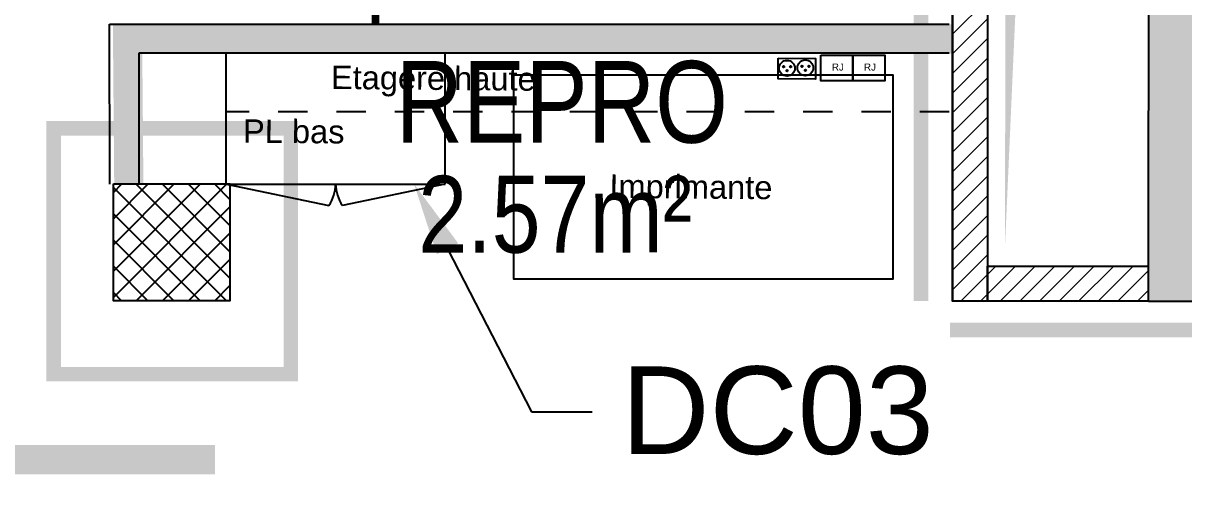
# Model space of a CAD drawing. Extents: x -28.9 to 23.3, y -8.4 to 57.6.
# Drawn here: x -10.061 to -6.082, y -0.111 to 1.514 of the extents above; entities that cross this region are included whole.
import ezdxf
from ezdxf import colors
from ezdxf.entities.mleader import LeaderData, LeaderLine
from ezdxf.math import Vec2, Vec3

# ---------------------------------------------------------------- set-up
doc = ezdxf.new("R2010")
doc.units = 0
doc.header["$LTSCALE"] = 0.001
doc.linetypes.add('ACAD_ISO02W100', pattern=[15, 12, -3])
doc.linetypes.add('CACHE', pattern=[0.375, 0.25, -0.125])
for name, color, linetype in [('00-SECURITE UP', 12, 'Continuous'), ('01-STR_MACONNERIE_HACH', 252, 'Continuous'), ('02-CL HACH PLATRE', 6, 'Continuous'), ('02-CLOISON_HACH MACONNERIE', 6, 'Continuous'), ('_ANNO-CONCEPT-T', 7, 'Continuous'), ('A-Etiquettes', 7, 'Continuous'), ('A-legende', 7, 'Continuous'), ('A-texte', 7, 'Continuous')]:
    doc.layers.add(name, color=color, linetype=linetype)
for name, color, linetype, true_color in [('04-MOBILIER', 1, 'Continuous', 0xff0000), ('A-cote', 7, 'Continuous', 0x425746), ('A-Détails', 7, 'Continuous', 0x00a500), ('A-mobilier', 7, 'Continuous', 0x666666), ('A-projet', 7, 'Continuous', 0x5b6280), ('SA-ELEVATION', 2, 'Continuous', 0xffff00)]:
    doc.layers.add(name, color=color, linetype=linetype, true_color=true_color)
doc.layers.add('plafond', color=5, linetype='Continuous', lineweight=25, true_color=0x0000ff)
doc.styles.add('RENS', font='arial.ttf', dxfattribs={"width": 0.999})
doc.styles.get("Standard").update_dxf_attribs({"font": 'ARIALN.TTF'})
doc.styles.add('Y_TXT_COT', font='arial.ttf', dxfattribs={"height": 0.2})

# ---------------------------------------------------------------- blocks, each defined once
blk = doc.blocks.new('Xref-R1-2018-11')
h = blk.add_hatch(color=256)
h.dxf.hatch_style = 1
h.paths.add_polyline_path([(-3.9649, -3.7948), (-3.9711, -6.129), (-3.8716, -3.8971), (-3.5192, -3.7887)])
at = {"layer": '01-STR_MACONNERIE_HACH'}
h = blk.add_hatch(color=256, dxfattribs=at)
h.dxf.hatch_style = 1
h.paths.add_polyline_path([(1.9526, -4.2401), (1.9526, -4.3601), (2.0716, -4.3601), (2.1716, -4.3601), (2.1777, -3.2971), (1.9577, -3.2958), (1.9546, -4.2401)])
h.paths.add_polyline_path([(-2.883, 0.0248), (-3.29, -0.3583), (-3.29, 0.0248)])
h.paths.add_polyline_path([(0.6616, -4.3593), (0.6607, -4.3593), (0.6607, -4.2393), (0, -4.2389), (0, 0), (1.9767, -0.0016), (1.974, -0.4631), (2.194, -0.4644), (2.198, 0.2183), (-3.473, 0.2227), (-3.4782, -6.3069), (-3.2001, -6.307), (-3.2, -6.207), (-3.29, -6.207), (-3.29, -0.427), (-2.81, 0.0248), (-0.22, 0.0227), (-0.22, -5.7488), (-1.54, -5.748), (-1.5403, -6.208), (-1.6303, -6.2079), (-1.6303, -6.3079), (-1.2742, -6.3082), (-1.2741, -6.1882), (-1.43, -6.1881), (-1.43, -5.8281), (-0.22, -5.8288), (-0.22, -6.1888), (0.04, -6.1889), (0.04, -6.1888), (0.04, -5.8289), (0.83, -5.8294), (0.83, -6.1894), (0.6924, -6.1893), (0.6923, -6.3091), (0.9604, -6.3092), (0.9604, -6.3085), (0.9637, -5.7244), (0.0737, -5.7239), (0.0806, -4.5339), (0.6606, -4.5343)])
at = {"layer": '02-CL HACH PLATRE', "lineweight": 13, "transparency": 33554687}
h = blk.add_hatch(dxfattribs=at)
h.set_pattern_fill('ANSI31', color=256, scale=0.015)
h.paths.add_polyline_path([(-4.0302, -3.727), (-4.0303, -6.3063), (-4.1503, -6.3063), (-4.1502, -3.607), (-4.0302, -3.607)])
h = blk.add_hatch(dxfattribs=at)
h.set_pattern_fill('ANSI31', color=256, scale=0.015)
h.paths.add_polyline_path([(-4.0303, -6.1864), (-4.0303, -6.3063), (-4.0303, -6.3064), (-3.4782, -6.3066), (-3.4781, -6.1864)])
at = {"layer": '02-CLOISON_HACH MACONNERIE', "transparency": 33554687}
h = blk.add_hatch(dxfattribs=at)
h.set_pattern_fill('ANSI37', color=256, scale=0.02)
h.paths.add_polyline_path([(-7.0277, -5.9048), (-6.628, -5.9048), (-6.628, -6.3048), (-7.0277, -6.3048)])
for points in [[(-3.4782, -6.3069), (-3.473, 0.2227)], [(-3.4782, -6.3069), (-3.2001, -6.307)]]:
    blk.add_lwpolyline(points)
at = {"linetype": 'Continuous'}
blk.add_lwpolyline([(-4.0302, -3.727), (-4.0303, -6.3063), (-4.1503, -6.3063), (-4.1502, -3.607), (-4.0302, -3.607)], close=True, dxfattribs=at)
blk.add_lwpolyline([(-7.0277, -5.9048), (-6.628, -5.9048), (-6.628, -6.3048), (-7.0277, -6.3048)], close=True)
blk.add_lwpolyline([(-3.4782, -6.3066), (-4.0302, -6.3064), (-4.0303, -6.3064), (-4.0303, -6.1864), (-3.4782, -6.1864)], dxfattribs=at)
at = {"layer": '00-SECURITE UP', "const_width": 0.1}
blk.add_lwpolyline([(-6.6789, -6.8496), (-7.5879, -6.8496), (-7.5879, -6.8496), (-7.5879, -6.8496)], dxfattribs=at)
blk = doc.blocks.new('A$C1E0C1A8B')
at = {"layer": '04-MOBILIER', "ltscale": 0.01}
for p, q in [((-1.4118, -2.4739), (-1.4118, -2.0261)), ((-0.6617, -2.4741), (-0.6617, -2.0261)), ((-1.4117, -2.4741), (-0.6617, -2.4741))]:
    blk.add_line(p, q, dxfattribs=at)
at = {"layer": '04-MOBILIER', "linetype": 'Continuous'}
for p, q in [((-1.4117, -2.4741), (-1.0604, -2.5472)), ((-0.6622, -2.4741), (-1.0136, -2.5472))]:
    blk.add_line(p, q, dxfattribs=at)
at = {"layer": '04-MOBILIER', "ltscale": 0.01}
blk.add_lwpolyline([(-0.4262, -2.1002), (0.8738, -2.1002), (0.8738, -2.8002), (-0.4262, -2.8002)], close=True, dxfattribs=at)
at = {"layer": '04-MOBILIER', "linetype": 'Continuous'}
for centre, start, end in [((-1.1667, -2.4728), 325.0387, 359.4223), ((-0.9072, -2.4728), 180.5777, 214.9613)]:
    blk.add_arc(centre, 0.1298, start, end, dxfattribs=at)
at = {"layer": 'plafond', "linetype": 'Continuous'}
for points in [[(0.4803, -2.043), (0.6084, -2.0442), (0.6084, -2.1147), (0.4803, -2.1134)], [(0.626, -2.0322), (0.736, -2.0322), (0.736, -2.1207), (0.626, -2.1207)], [(0.736, -2.0322), (0.846, -2.0322), (0.846, -2.1207), (0.736, -2.1207)]]:
    blk.add_lwpolyline(points, close=True, dxfattribs=at)
for centre, radius in [((0.5107, -2.0773), 0.027), ((0.5734, -2.0759), 0.027), ((0.5618, -2.0707), 0.0025), ((0.5857, -2.0707), 0.0025), ((0.499, -2.0718), 0.0025), ((0.511, -2.0856), 0.0025), ((0.523, -2.0718), 0.0025), ((0.5737, -2.0846), 0.0025)]:
    blk.add_circle(centre, radius, dxfattribs=at)
at = {"layer": 'SA-ELEVATION', "ltscale": 0.01}
for p, q in [((-1.8114, -2.4741), (-1.812, -1.9261)), ((-1.812, -1.9261), (1.066, -1.9261)), ((1.066, -2.0261), (-1.7119, -2.0261)), ((-1.7119, -2.0261), (-1.7119, -2.4739))]:
    blk.add_line(p, q, dxfattribs=at)
at = {"layer": 'SA-ELEVATION', "linetype": 'ACAD_ISO02W100', "ltscale": 0.01}
blk.add_line((1.066, -2.2261), (-1.4118, -2.2261), dxfattribs=at)
at = {"layer": '_ANNO-CONCEPT-T', "char_height": 0.08, "width": 1.472401, "attachment_point": 1, "rotation": 359.5012}
for s, insert in [('{\\fArial|b0|i0|c0|p34;Etagère haute}', (-1.0527, -2.0683)), ('{\\fArial|b0|i0|c0|p34;PL bas}', (-1.3541, -2.2521)), ('{\\fArial|b0|i0|c0|p34;Imprimante}', (-0.0979, -2.4411))]:
    blk.add_mtext(s, dxfattribs=dict(at, insert=insert))
at = {"layer": 'plafond', "color": 5, "style": 'RENS'}
for p in [(0.6644, -2.0851), (0.7744, -2.0851)]:
    blk.add_text('RJ', height=0.02404, rotation=0.0032, dxfattribs=at).set_placement(p)

msp = doc.modelspace()

# ---------------------------------------------------------------- linework, layer by layer
at = {"layer": 'A-legende', "linetype": 'CACHE', "ltscale": 2000, "const_width": 0.05}
for points in [[(-6.9827, 3.4613), (-6.9826, 0.5631)], [(-6.8834, 0.4633), (-0.4627, 0.4633)]]:
    msp.add_lwpolyline(points, dxfattribs=at)
at = {"layer": 'A-legende', "color": 5, "linetype": 'CACHE', "ltscale": 2000, "true_color": 0x1100ff, "const_width": 0.05}
msp.add_lwpolyline([(-9.9568, 1.1542), (-9.1436, 1.1542), (-9.1436, 0.3122), (-9.9568, 0.3122)], close=True, dxfattribs=at)
at = {"layer": 'A-projet', "ltscale": 0.01}
msp.add_lwpolyline([(-0.5264, 7.0874), (-6.8746, 7.0915), (-6.8746, 5.2015), (-6.1975, 5.2013), (-6.1974, 3.2617), (-6.8746, 3.2622), (-6.8745, 0.5631), (-0.5527, 0.5592)], close=True, dxfattribs=at)

# ---------------------------------------------------------------- block references
at = {"ltscale": 0.01}
msp.add_blockref('Xref-R1-2018-11', (-2.7243, 6.8687), dxfattribs=at)
at = {"layer": 'A-mobilier', "ltscale": 0.01}
msp.add_blockref('A$C1E0C1A8B', (-7.9529, 3.4375), dxfattribs=at)

# ---------------------------------------------------------------- texts
at = {"layer": 'A-Etiquettes', "color": 212, "true_color": 0xbc10b6, "insert": (-9.745, 2.2527), "char_height": 0.25, "attachment_point": 1}
msp.add_mtext_dynamic_manual_height_columns('ht 1.50m - panneau en batipin', width=2.537092, gutter_width=12.5, heights=[0], dxfattribs=at)
at = {"layer": 'A-texte', "ltscale": 0.1, "insert": (-8.7846, 1.3851), "char_height": 0.27988, "attachment_point": 1}
msp.add_mtext_dynamic_manual_height_columns('REPRO', width=1.401625, gutter_width=12.5, heights=[0], dxfattribs=at)

# ---------------------------------------------------------------- next in the draw order: leaders
at = {"layer": 'A-Détails'}
ml = msp.add_multileader_mtext('Standard', dxfattribs=at)
ml.set_content('DC09', color=256, style='Y_TXT_COT')
ml.set_leader_properties()
ml.build(insert=Vec2(0, 0))
ml.multileader.update_dxf_attribs({"has_text_frame": 1, "text_left_attachment_type": 2, "text_right_attachment_type": 2, "dogleg_length": 1, "arrow_head_size": 0.25})
ctx = ml.context
ctx.base_point, ctx.char_height, ctx.arrow_head_size, ctx.landing_gap_size, ctx.plane_origin = Vec3(-5.0393, 1.771), 0.3, 0.25, 0.1, Vec3(-12.2551, 4.6285)
ctx.left_attachment, ctx.right_attachment = 2, 2
notes = []
notes.append((ctx, [(0, (1, 1, 0), (-5.2465, 1.771), (1, 0), 0.2072, [(0, [(-6.8598, 2.2556)], 0, [])])]))
ctx.mtext.insert, ctx.mtext.rotation, ctx.mtext.width, ctx.mtext.defined_height, ctx.mtext.flow_direction = Vec3(-4.9393, 1.9261), 6.283185, 0.436539, 0.1999, 5
ctx.mtext.has_bg_fill, ctx.mtext.bg_color, ctx.mtext.bg_scale_factor, ctx.mtext.bg_transparency, ctx.mtext.use_window_bg_color = 1, -1027028792, 1.5, 0, 1
ml = msp.add_multileader_mtext('Standard', dxfattribs=at)
ml.set_content('DC03', color=256, style='Y_TXT_COT')
ml.set_leader_properties()
ml.build(insert=Vec2(0, 0))
ml.multileader.update_dxf_attribs({"has_text_frame": 1, "text_left_attachment_type": 2, "text_right_attachment_type": 2, "dogleg_length": 1, "arrow_head_size": 0.25})
ctx = ml.context
ctx.base_point, ctx.char_height, ctx.arrow_head_size, ctx.landing_gap_size, ctx.plane_origin = Vec3(-8.1106, 0.1836), 0.3, 0.25, 0.1, Vec3(-11.5551, 3.0511)
ctx.left_attachment, ctx.right_attachment = 2, 2
notes.append((ctx, [(0, (1, 1, 0), (-8.3178, 0.1836), (1, 0), 0.2072, [(0, [(-8.721, 0.964)], 0, [])])]))
ctx.mtext.insert, ctx.mtext.rotation, ctx.mtext.width, ctx.mtext.defined_height, ctx.mtext.flow_direction = Vec3(-8.0106, 0.3388), 6.283185, 0.436539, 0.1999, 5
ctx.mtext.has_bg_fill, ctx.mtext.bg_color, ctx.mtext.bg_scale_factor, ctx.mtext.bg_transparency, ctx.mtext.use_window_bg_color = 1, -1027028792, 1.5, 0, 1
for ctx, leaders in notes:
    for number, flags, end, landing, length, lines in leaders:
        leader = LeaderData()
        leader.index, (leader.has_last_leader_line, leader.has_dogleg_vector, leader.attachment_direction) = number, flags
        leader.last_leader_point, leader.dogleg_vector, leader.dogleg_length = Vec3(end), Vec3(landing), length
        for number, points, colour, breaks in lines:
            line = LeaderLine()
            line.index, line.vertices, line.color, line.breaks = number, Vec3.list(points), colors.encode_raw_color(colour), breaks
            leader.lines.append(line)
        ctx.leaders.append(leader)

# ---------------------------------------------------------------- next in the draw order: linework, layer by layer
at = {"layer": 'A-Etiquettes', "color": 212, "true_color": 0xbc10b6, "const_width": 0.1}
msp.add_lwpolyline([(-6.8747, 1.4607), (-9.7032, 1.4608), (-9.699, 0.9617)], dxfattribs=at)

# ---------------------------------------------------------------- next in the draw order: texts
at = {"layer": 'A-cote', "color": 30, "insert": (-8.7067, 0.9913), "char_height": 0.26331, "width": 1.219524, "attachment_point": 1, "rotation": 0.0792}
msp.add_mtext('2.57m²', dxfattribs=at)

doc.saveas('drawing.dxf')
